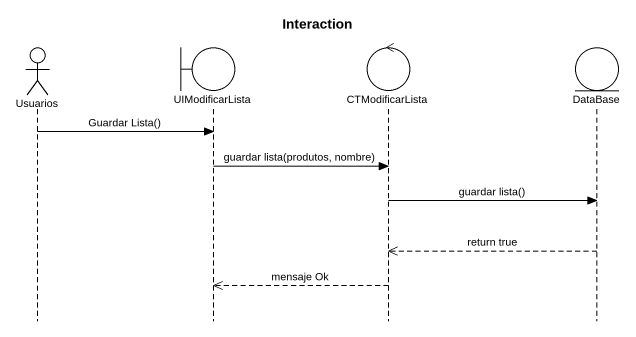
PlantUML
@startuml
title Interaction
hide footbox
actor Usuarios
boundary UIModificarLista
control CTModificarLista
entity "DataBase" as DataBase_

Usuarios -> UIModificarLista : Guardar Lista()
UIModificarLista -> CTModificarLista : guardar lista(produtos, nombre)
CTModificarLista -> DataBase_ : guardar lista()
DataBase_ -->> CTModificarLista : return true
CTModificarLista -->> UIModificarLista : mensaje Ok
@enduml
